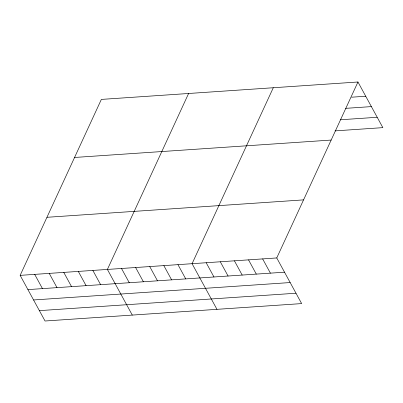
<?xml version="1.0" encoding="UTF-8"?>
<svg xmlns="http://www.w3.org/2000/svg" width="403" height="403" viewBox="0 0 403 403"><rect width="100%" height="100%" fill="white"/><g stroke="black" fill="none" stroke-linecap="round" stroke-linejoin="round"><path stroke-width="0.6" d="M357.965 81.995L276.755 257.945L301.645 303.59L45.035 321.005L20.15 275.36L101.355 99.41L357.965 81.995L382.85 127.64L334.989 130.889M188.604 93.491L107.394 269.441L132.285 315.086M273.284 87.743L192.075 263.693L216.965 309.338M351.618 97.199L365.733 96.241M345.608 108.352L371.38 106.604M340.384 119.777L377.203 117.278M74.56 157.472L331.165 140.058M46.95 217.298L303.555 199.883M20.15 275.36L276.755 257.945M27.918 289.606L284.523 272.191M33.565 299.968L290.175 282.553M39.388 310.642L295.993 293.228M262.645 258.902L270.413 273.148M248.53 259.859L256.298 274.105M234.415 260.817L242.183 275.068M220.305 261.779L228.073 276.025M206.19 262.736L213.958 276.982M177.965 264.65L185.733 278.896M163.85 265.607L171.618 279.853M149.735 266.564L157.502 280.81M135.625 267.521L143.392 281.773M121.51 268.484L129.277 282.73M92.856 270.428L100.624 284.674M78.313 271.415L86.081 285.662M63.775 272.398L71.543 286.649M49.231 273.385L56.999 287.631M34.693 274.372L42.461 288.619"/></g></svg>
